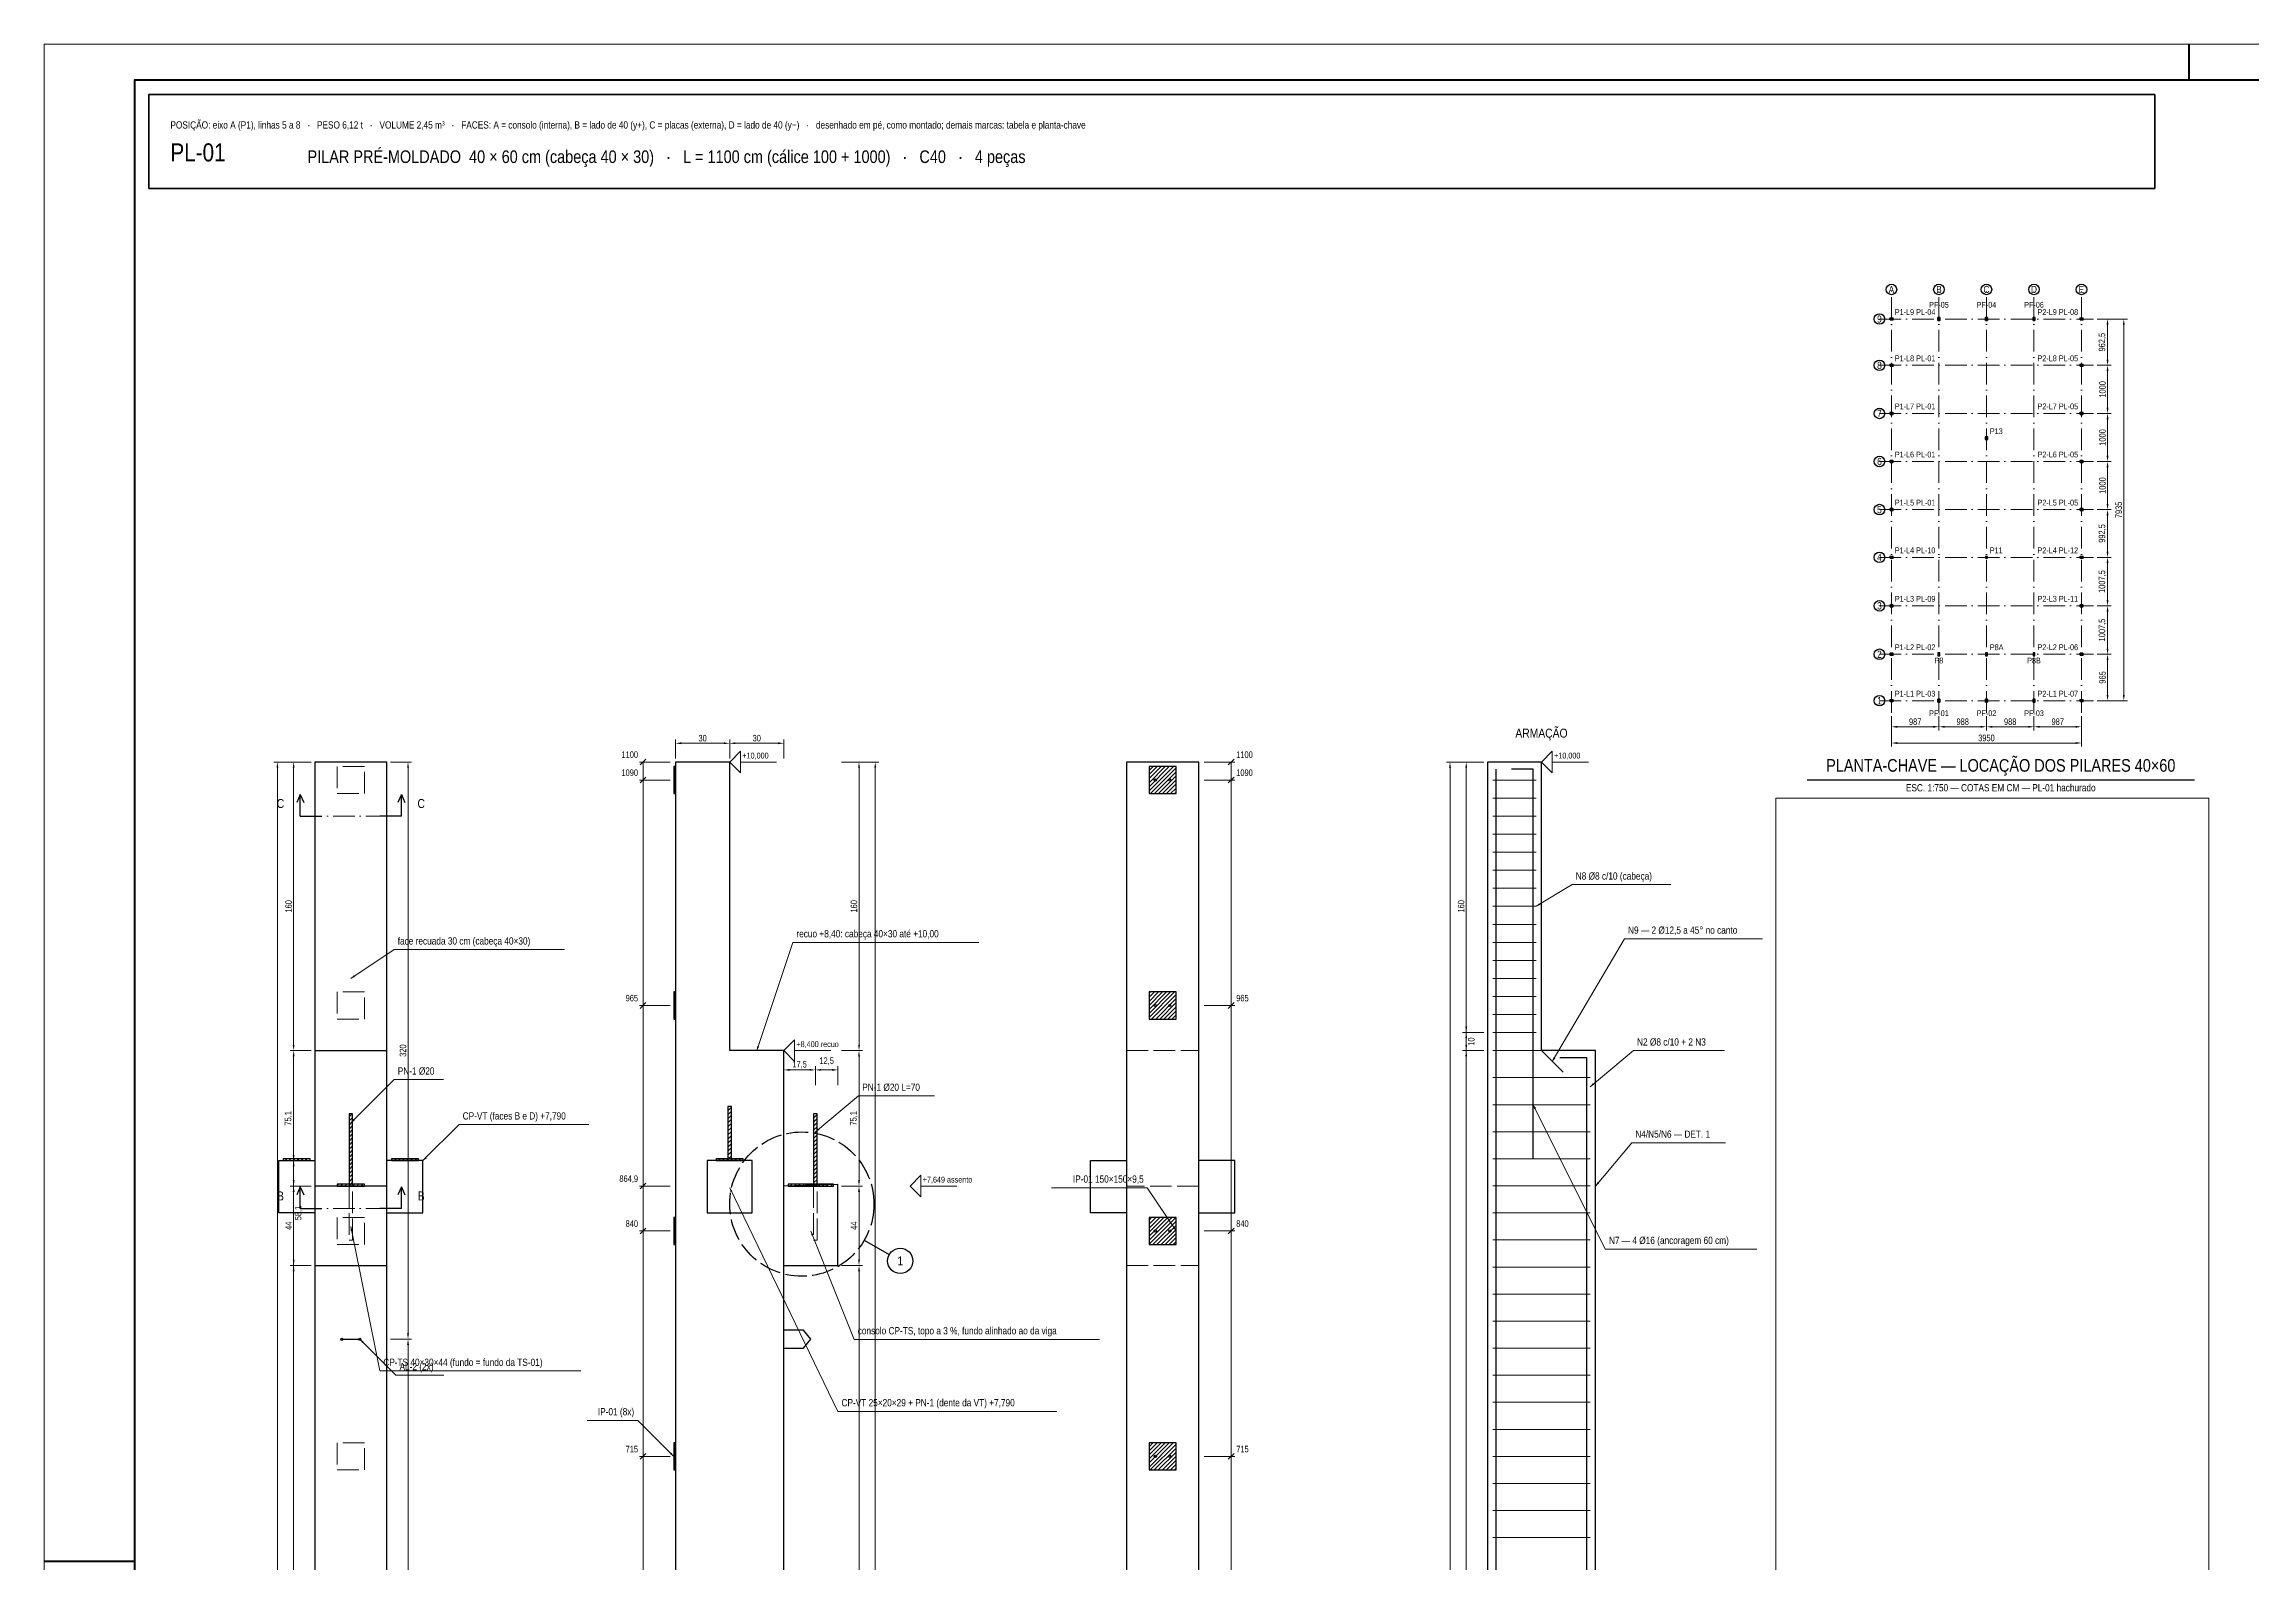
# Model space of a CAD drawing. Header units: millimetres. Extents: x 0 to 1189, y 0 to 841.
# Drawn here: x 0 to 612, y 420 to 841 of the extents above; entities that cross this region are included whole.
import ezdxf
from ezdxf.enums import TextEntityAlignment as Align

# ---------------------------------------------------------------- set-up
doc = ezdxf.new("R2010")
doc.units = ezdxf.units.MM
doc.header["$LTSCALE"] = 0.5
doc.linetypes.add('ACAD_ISO02W100', pattern=[15, 12, -3])
doc.linetypes.add('ACAD_ISO10W100', pattern=[18, 12, -3, 0, -3])
for name, color, linetype, lineweight in [('ARM_TRANSV', 3, 'Continuous', 18), ('ARMADURA', 3, 'Continuous', 25), ('CARIMBO', 7, 'Continuous', 35), ('CARIMBO_FINO', 8, 'Continuous', 18), ('CHAMADA', 7, 'Continuous', 13), ('CORTADO', 7, 'Continuous', 35), ('EIXO', 8, 'ACAD_ISO10W100', 13), ('HACHURA', 8, 'Continuous', 9), ('INDICACAO', 7, 'Continuous', 25), ('METALICA', 7, 'Continuous', 25), ('MOLDURA', 7, 'Continuous', 50), ('OCULTA', 8, 'ACAD_ISO02W100', 18), ('TEXTO', 7, 'Continuous', 18), ('TITULO', 7, 'Continuous', 25), ('VISTA', 7, 'Continuous', 25)]:
    doc.layers.add(name, color=color, linetype=linetype, lineweight=lineweight)
doc.layers.add('COTA', color=32, linetype='Continuous', lineweight=13, true_color=0x954a00)
doc.styles.add('ND', font='DejaVuSansCondensed.ttf')
doc.dimstyles.new('ND', dxfattribs={"dimtxt": 1.8, "dimasz": 1.6, "dimexe": 1, "dimexo": 1, "dimgap": 0.5, "dimtad": 1, "dimdec": 0, "dimtxsty": 'ND', "dimcen": 2.5, "dimclrd": 256, "dimclre": 256, "dimclrt": 256, "dimazin": 3, "dimtfac": 1, "dimtmove": 0, "dimatfit": 3, "dimlwd": 13, "dimlwe": 13})

msp = doc.modelspace()

# ---------------------------------------------------------------- hatches: boundary and pattern name
at = {"layer": 'HACHURA'}
h = msp.add_hatch(dxfattribs=at)
h.set_pattern_fill('ANSI31', color=256, scale=0.3)
h.paths.add_polyline_path([(511.6, 751.7), (512.4, 751.7), (512.4, 752.2333), (511.6, 752.2333)])
h = msp.add_hatch(dxfattribs=at)
h.set_pattern_fill('ANSI31', color=256, scale=0.3)
h.paths.add_polyline_path([(511.6, 738.3667), (512.4, 738.3667), (512.4, 738.9), (511.6, 738.9)])
h = msp.add_hatch(dxfattribs=at)
h.set_pattern_fill('ANSI31', color=256, scale=0.3)
h.paths.add_polyline_path([(511.6, 725.0333), (512.4, 725.0333), (512.4, 725.5667), (511.6, 725.5667)])
h = msp.add_hatch(dxfattribs=at)
h.set_pattern_fill('ANSI31', color=256, scale=0.3)
h.paths.add_polyline_path([(511.6, 711.7), (512.4, 711.7), (512.4, 712.2333), (511.6, 712.2333)])
h = msp.add_hatch(dxfattribs=at)
h.set_pattern_fill('ANSI31', color=256, scale=0.25)
h.paths.add_polyline_path([(174.525, 633.25), (175, 633.25), (175, 640.75), (174.525, 640.75)])
h = msp.add_hatch(dxfattribs=at)
h.set_pattern_fill('ANSI31', color=256, scale=0.25)
h.paths.add_polyline_path([(306.25, 633.25), (313.75, 633.25), (313.75, 640.75), (306.25, 640.75)])
h = msp.add_hatch(dxfattribs=at)
h.set_pattern_fill('ANSI31', color=256, scale=0.25)
h.paths.add_polyline_path([(174.525, 570.75), (175, 570.75), (175, 578.25), (174.525, 578.25)])
h = msp.add_hatch(dxfattribs=at)
h.set_pattern_fill('ANSI31', color=256, scale=0.25)
h.paths.add_polyline_path([(306.25, 570.75), (313.75, 570.75), (313.75, 578.25), (306.25, 578.25)])
h = msp.add_hatch(dxfattribs=at)
h.set_pattern_fill('ANSI31', color=256, scale=0.25)
h.paths.add_polyline_path([(189.5, 531.5), (190.5, 531.5), (190.5, 546.5), (189.5, 546.5)])
h = msp.add_hatch(dxfattribs=at)
h.set_pattern_fill('ANSI31', color=256, scale=0.25)
h.paths.add_polyline_path([(84.5, 524.45), (85.5, 524.45), (85.5, 544.45), (84.5, 544.45)])
h = msp.add_hatch(dxfattribs=at)
h.set_pattern_fill('ANSI31', color=256, scale=0.25)
h.paths.add_polyline_path([(213.25, 524.45), (214.25, 524.45), (214.25, 544.45), (213.25, 544.45)])
h = msp.add_hatch(dxfattribs=at)
h.set_pattern_fill('ANSI31', color=256, scale=0.25)
h.paths.add_polyline_path([(66.25, 531.5), (73.75, 531.5), (73.75, 532), (66.25, 532)])
h = msp.add_hatch(dxfattribs=at)
h.set_pattern_fill('ANSI31', color=256, scale=0.25)
h.paths.add_polyline_path([(96.25, 531.5), (103.75, 531.5), (103.75, 532), (96.25, 532)])
h = msp.add_hatch(dxfattribs=at)
h.set_pattern_fill('ANSI31', color=256, scale=0.25)
h.paths.add_polyline_path([(186.25, 531.5), (193.75, 531.5), (193.75, 532), (186.25, 532)])
h = msp.add_hatch(dxfattribs=at)
h.set_pattern_fill('ANSI31', color=256, scale=0.25)
h.paths.add_polyline_path([(81.25, 524.45), (88.75, 524.45), (88.75, 524.95), (81.25, 524.95)])
h = msp.add_hatch(dxfattribs=at)
h.set_pattern_fill('ANSI31', color=256, scale=0.25)
h.paths.add_polyline_path([(206.25, 524.45), (218.75, 524.45), (218.75, 524.95), (206.25, 524.95)])
h = msp.add_hatch(dxfattribs=at)
h.set_pattern_fill('ANSI31', color=256, scale=0.25)
h.paths.add_polyline_path([(174.525, 508.25), (175, 508.25), (175, 515.75), (174.525, 515.75)])
h = msp.add_hatch(dxfattribs=at)
h.set_pattern_fill('ANSI31', color=256, scale=0.25)
h.paths.add_polyline_path([(306.25, 508.25), (313.75, 508.25), (313.75, 515.75), (306.25, 515.75)])
h = msp.add_hatch(dxfattribs=at)
h.set_pattern_fill('ANSI31', color=256, scale=0.25)
h.paths.add_polyline_path([(174.525, 445.75), (175, 445.75), (175, 453.25), (174.525, 453.25)])
h = msp.add_hatch(dxfattribs=at)
h.set_pattern_fill('ANSI31', color=256, scale=0.25)
h.paths.add_polyline_path([(306.25, 445.75), (313.75, 445.75), (313.75, 453.25), (306.25, 453.25)])

# ---------------------------------------------------------------- linework, layer by layer
at = {"layer": 'ARM_TRANSV'}
for p, q in [((401.5, 637), (413.5, 637)), ((401.5, 632), (413.5, 632)), ((401.5, 627), (413.5, 627)), ((401.5, 622), (413.5, 622)), ((401.5, 617), (413.5, 617)), ((401.5, 612), (413.5, 612)), ((401.5, 607), (413.5, 607)), ((401.5, 602), (413.5, 602)), ((401.5, 597), (413.5, 597)), ((401.5, 592), (413.5, 592)), ((401.5, 587), (413.5, 587)), ((401.5, 582), (413.5, 582)), ((401.5, 577), (413.5, 577)), ((401.5, 572), (413.5, 572)), ((401.5, 567), (413.5, 567)), ((401.5, 562), (428.5, 562)), ((401.5, 554.5), (428.5, 554.5)), ((401.5, 547), (428.5, 547)), ((401.5, 539.5), (428.5, 539.5)), ((401.5, 532), (428.5, 532)), ((401.5, 524.5), (428.5, 524.5)), ((401.5, 517), (428.5, 517)), ((401.5, 509.5), (428.5, 509.5)), ((401.5, 502), (428.5, 502)), ((401.5, 494.5), (428.5, 494.5)), ((401.5, 487), (428.5, 487)), ((401.5, 479.5), (428.5, 479.5)), ((401.5, 472), (428.5, 472)), ((401.5, 464.5), (428.5, 464.5)), ((401.5, 457), (428.5, 457)), ((401.5, 449.5), (428.5, 449.5)), ((401.5, 442), (428.5, 442)), ((401.5, 434.5), (428.5, 434.5)), ((401.5, 427), (428.5, 427))]:
    msp.add_line(p, q, dxfattribs=at)
at = {"layer": 'ARMADURA'}
msp.add_line((415, 562), (421, 556), dxfattribs=at)
for points in [[(402.4, 94), (402.4, 640)], [(412.7, 532), (412.7, 640), (406.7, 640)], [(427.6, 94), (427.6, 560), (420.1, 560)]]:
    msp.add_lwpolyline(points, dxfattribs=at)
at = {"layer": 'CARIMBO'}
msp.add_lwpolyline([(29, 801), (585, 801), (585, 827), (29, 827)], close=True, dxfattribs=at)
at = {"layer": 'CARIMBO_FINO'}
for points in [[(0, 0), (1189, 0), (1189, 841), (0, 841)], [(480, 82), (600, 82), (600, 632), (480, 632)]]:
    msp.add_lwpolyline(points, close=True, dxfattribs=at)
at = {"layer": 'CHAMADA'}
for points in [[(413.5, 602), (423.5, 608), (450.8597, 608)], [(85, 582), (97, 590), (144.223, 590)], [(197.5, 562), (207.5, 592), (259.0807, 592)], [(418, 559), (438, 593), (476.2478, 593)], [(428.5, 552), (440.5, 562), (465.7297, 562)], [(85, 541.95), (97, 553.95), (110.6611, 553.95)], [(213.75, 539.45), (225.75, 549.45), (246.7775, 549.45)], [(412.7, 547), (432.7, 507), (474.7281, 507)], [(105, 531.5), (115, 541.5), (150.9303, 541.5)], [(430, 524.45), (440, 536.45), (466.0522, 536.45)], [(190, 524), (220, 462), (280.6738, 462)], [(313.75, 512), (305.75, 524), (279.2396, 524)], [(85, 513.2), (93, 473.2), (148.7642, 473.2)], [(212.5, 511.95), (224.5, 481.95), (292.4906, 481.95)], [(87.5, 482), (97.5, 472), (110.7632, 472)], [(174.525, 449.5), (164.525, 459.5), (150.5384, 459.5)]]:
    msp.add_lwpolyline(points, dxfattribs=at)
for points in [[(413.5, 602), (414.6833, 602.3601), (414.3746, 602.8746)], [(85, 582), (86.1649, 582.416), (85.8321, 582.9153)], [(197.5, 562), (198.1641, 563.0436), (197.5949, 563.2333)], [(418, 559), (418.867, 559.8822), (418.3498, 560.1864)], [(428.5, 552), (429.6139, 552.5378), (429.2298, 552.9987)], [(412.7, 547), (412.9683, 545.7925), (413.505, 546.0609)], [(85, 541.95), (86.0607, 542.5864), (85.6364, 543.0107)], [(213.75, 539.45), (214.8639, 539.9878), (214.4798, 540.4487)], [(105, 531.5), (106.0607, 532.1364), (105.6364, 532.5607)], [(190, 524), (190.2526, 522.7891), (190.7927, 523.0505)], [(430, 524.45), (430.9987, 525.1798), (430.5378, 525.5639)], [(85, 513.2), (84.9412, 511.9645), (85.5295, 512.0821)], [(212.5, 511.95), (212.6671, 510.7244), (213.2242, 510.9472)], [(313.75, 512), (313.334, 513.1649), (312.8347, 512.8321)], [(87.5, 482), (88.1364, 480.9393), (88.5607, 481.3636)], [(174.525, 449.5), (173.8886, 450.5607), (173.4643, 450.1364)]]:
    msp.add_solid(points, dxfattribs=at)
at = {"layer": 'CORTADO'}
for points in [[(511.6, 764.5333), (512.4, 764.5333), (512.4, 765.0667), (511.6, 765.0667)], [(524.8933, 764.4), (525.4267, 764.4), (525.4267, 765.2), (524.8933, 765.2)], [(538.0667, 764.4), (538.6, 764.4), (538.6, 765.2), (538.0667, 765.2)], [(551.24, 764.4), (551.7733, 764.4), (551.7733, 765.2), (551.24, 765.2)], [(564.2667, 764.5333), (565.0667, 764.5333), (565.0667, 765.0667), (564.2667, 765.0667)], [(511.6, 751.7), (512.4, 751.7), (512.4, 752.2333), (511.6, 752.2333)], [(564.2667, 751.7), (565.0667, 751.7), (565.0667, 752.2333), (564.2667, 752.2333)], [(511.6, 738.3667), (512.4, 738.3667), (512.4, 738.9), (511.6, 738.9)], [(564.2667, 738.3667), (565.0667, 738.3667), (565.0667, 738.9), (564.2667, 738.9)], [(511.6, 725.0333), (512.4, 725.0333), (512.4, 725.5667), (511.6, 725.5667)], [(564.2667, 725.0333), (565.0667, 725.0333), (565.0667, 725.5667), (564.2667, 725.5667)], [(511.6, 711.7), (512.4, 711.7), (512.4, 712.2333), (511.6, 712.2333)], [(564.2667, 711.7), (565.0667, 711.7), (565.0667, 712.2333), (564.2667, 712.2333)], [(511.6, 698.4667), (512.4, 698.4667), (512.4, 699), (511.6, 699)], [(564.2667, 698.4667), (565.0667, 698.4667), (565.0667, 699), (564.2667, 699)], [(511.6, 685.0333), (512.4, 685.0333), (512.4, 685.5667), (511.6, 685.5667)], [(564.2667, 685.0333), (565.0667, 685.0333), (565.0667, 685.5667), (564.2667, 685.5667)], [(511.6, 671.6), (512.4, 671.6), (512.4, 672.1333), (511.6, 672.1333)], [(564.2667, 671.6), (565.0667, 671.6), (565.0667, 672.1333), (564.2667, 672.1333)], [(511.6, 658.7333), (512.4, 658.7333), (512.4, 659.2667), (511.6, 659.2667)], [(524.8933, 658.6), (525.4267, 658.6), (525.4267, 659.4), (524.8933, 659.4)], [(538.0667, 658.6), (538.6, 658.6), (538.6, 659.4), (538.0667, 659.4)], [(551.24, 658.6), (551.7733, 658.6), (551.7733, 659.4), (551.24, 659.4)], [(564.2667, 658.7333), (565.0667, 658.7333), (565.0667, 659.2667), (564.2667, 659.2667)]]:
    msp.add_lwpolyline(points, close=True, dxfattribs=at)
at = {"layer": 'COTA'}
for p, q in [((165.2, 641.2), (166.8, 642.8)), ((328.2, 641.2), (329.8, 642.8)), ((173.5, 642), (165, 642)), ((173.5, 637), (165, 637)), ((165.2, 636.2), (166.8, 637.8)), ((166, 92), (166, 642)), ((193, 642), (203, 642)), ((321.5, 642), (330, 642)), ((321.5, 637), (330, 637)), ((328.2, 636.2), (329.8, 637.8)), ((329, 92), (329, 642)), ((418, 642), (428, 642)), ((165.2, 573.7), (166.8, 575.3)), ((328.2, 573.7), (329.8, 575.3)), ((173.5, 574.5), (165, 574.5)), ((321.5, 574.5), (330, 574.5)), ((208, 562), (218, 562)), ((173.5, 524.45), (165, 524.45)), ((165.2, 523.65), (166.8, 525.25)), ((243, 524.45), (253, 524.45)), ((173.5, 512), (165, 512)), ((165.2, 511.2), (166.8, 512.8)), ((321.5, 512), (330, 512)), ((328.2, 511.2), (329.8, 512.8)), ((173.5, 449.5), (165, 449.5)), ((165.2, 448.7), (166.8, 450.3)), ((321.5, 449.5), (330, 449.5)), ((328.2, 448.7), (329.8, 450.3))]:
    msp.add_line(p, q, dxfattribs=at)
for points in [[(190, 642), (193, 645), (193, 639), (190, 642)], [(415, 642), (418, 645), (418, 639), (415, 642)], [(205, 562), (208, 565), (208, 559), (205, 562)], [(240, 524.45), (243, 527.45), (243, 521.45), (240, 524.45)]]:
    msp.add_lwpolyline(points, dxfattribs=at)
at = {"layer": 'EIXO'}
for p, q in [((512, 655.6667), (512, 773)), ((525.16, 655.6667), (525.16, 773)), ((538.3333, 655.6667), (538.3333, 773)), ((551.5067, 655.6667), (551.5067, 773)), ((564.6667, 655.6667), (564.6667, 773)), ((508.6667, 764.8), (568, 764.8)), ((508.6667, 751.9667), (568, 751.9667)), ((508.6667, 738.6333), (568, 738.6333)), ((508.6667, 725.3), (568, 725.3)), ((508.6667, 711.9667), (568, 711.9667)), ((508.6667, 698.7333), (568, 698.7333)), ((508.6667, 685.3), (568, 685.3)), ((508.6667, 671.8667), (568, 671.8667)), ((508.6667, 659), (568, 659)), ((71, 627), (99, 627)), ((71, 518.2), (99, 518.2))]:
    msp.add_line(p, q, dxfattribs=at)
at = {"layer": 'INDICACAO'}
for p, q in [((71, 633), (70, 630.8)), ((71, 627), (71, 633)), ((71, 633), (72, 630.8)), ((99, 633), (98, 630.8)), ((99, 627), (99, 633)), ((99, 633), (100, 630.8)), ((71, 627), (77, 627)), ((99, 627), (93, 627)), ((71, 524.2), (70, 522)), ((71, 518.2), (71, 524.2)), ((71, 524.2), (72, 522)), ((99, 524.2), (98, 522)), ((99, 518.2), (99, 524.2)), ((99, 524.2), (100, 522)), ((71, 518.2), (77, 518.2)), ((99, 518.2), (93, 518.2)), ((227.3205, 509.45), (234.2487, 505.45))]:
    msp.add_line(p, q, dxfattribs=at)
at = {"layer": 'INDICACAO', "linetype": 'ACAD_ISO02W100'}
msp.add_circle((210, 519.45), 20, dxfattribs=at)
at = {"layer": 'INDICACAO'}
msp.add_circle((237.2798, 503.7), 3.5, dxfattribs=at)
at = {"layer": 'METALICA'}
msp.add_line((82.5, 482), (87.5, 482), dxfattribs=at)
for points in [[(174.525, 633.25), (175, 633.25), (175, 640.75), (174.525, 640.75)], [(306.25, 633.25), (313.75, 633.25), (313.75, 640.75), (306.25, 640.75)], [(174.525, 570.75), (175, 570.75), (175, 578.25), (174.525, 578.25)], [(306.25, 570.75), (313.75, 570.75), (313.75, 578.25), (306.25, 578.25)], [(189.5, 531.5), (190.5, 531.5), (190.5, 546.5), (189.5, 546.5)], [(84.5, 524.45), (85.5, 524.45), (85.5, 544.45), (84.5, 544.45)], [(213.25, 524.45), (214.25, 524.45), (214.25, 544.45), (213.25, 544.45)], [(66.25, 531.5), (73.75, 531.5), (73.75, 532), (66.25, 532)], [(96.25, 531.5), (103.75, 531.5), (103.75, 532), (96.25, 532)], [(186.25, 531.5), (193.75, 531.5), (193.75, 532), (186.25, 532)], [(81.25, 524.45), (88.75, 524.45), (88.75, 524.95), (81.25, 524.95)], [(206.25, 524.45), (218.75, 524.45), (218.75, 524.95), (206.25, 524.95)], [(174.525, 508.25), (175, 508.25), (175, 515.75), (174.525, 515.75)], [(306.25, 508.25), (313.75, 508.25), (313.75, 515.75), (306.25, 515.75)], [(174.525, 445.75), (175, 445.75), (175, 453.25), (174.525, 453.25)], [(306.25, 445.75), (313.75, 445.75), (313.75, 453.25), (306.25, 453.25)]]:
    msp.add_lwpolyline(points, close=True, dxfattribs=at)
msp.add_lwpolyline([(205, 479.5), (210.5, 479.5), (212.5, 482), (210.5, 484.5), (205, 484.5)], dxfattribs=at)
for centre in [(82.5, 482), (87.5, 482)]:
    msp.add_circle(centre, 0.3175, dxfattribs=at)
at = {"layer": 'MOLDURA'}
for p, q in [((594.5, 831), (594.5, 841)), ((0, 420.5), (25, 420.5))]:
    msp.add_line(p, q, dxfattribs=at)
msp.add_lwpolyline([(25, 10), (1179, 10), (1179, 831), (25, 831)], close=True, dxfattribs=at)
at = {"layer": 'OCULTA'}
msp.add_line((300, 562), (320, 562), dxfattribs=at)
for points in [[(81.25, 633.25), (88.75, 633.25), (88.75, 640.75), (81.25, 640.75)], [(81.25, 570.75), (88.75, 570.75), (88.75, 578.25), (81.25, 578.25)], [(84.5, 509.45), (85.5, 509.45), (85.5, 524.45), (84.5, 524.45)], [(213.25, 509.45), (214.25, 509.45), (214.25, 524.45), (213.25, 524.45)], [(300, 502.45), (320, 502.45), (320, 524.45), (300, 524.45)], [(81.25, 508.25), (88.75, 508.25), (88.75, 515.75), (81.25, 515.75)], [(81.25, 445.75), (88.75, 445.75), (88.75, 453.25), (81.25, 453.25)]]:
    msp.add_lwpolyline(points, close=True, dxfattribs=at)
at = {"layer": 'TITULO'}
msp.add_line((488.622, 637.0667), (595.978, 637.0667), dxfattribs=at)
at = {"layer": 'VISTA'}
for p, q in [((75, 562), (95, 562)), ((183.75, 517), (196.25, 517)), ((75, 502.45), (95, 502.45))]:
    msp.add_line(p, q, dxfattribs=at)
for points in [[(537.9333, 731.3667), (538.7333, 731.3667), (538.7333, 732.1667), (537.9333, 732.1667)], [(538.0667, 698.4667), (538.6, 698.4667), (538.6, 699), (538.0667, 699)], [(524.8933, 671.4667), (525.4267, 671.4667), (525.4267, 672.2667), (524.8933, 672.2667)], [(538.0667, 671.4667), (538.6, 671.4667), (538.6, 672.2667), (538.0667, 672.2667)], [(551.24, 671.4667), (551.7733, 671.4667), (551.7733, 672.2667), (551.24, 672.2667)], [(75, 92), (95, 92), (95, 642), (75, 642)], [(175, 92), (205, 92), (205, 562), (190, 562), (190, 642), (175, 642)], [(300, 92), (320, 92), (320, 642), (300, 642)], [(400, 92), (430, 92), (430, 562), (415, 562), (415, 642), (400, 642)], [(183.75, 517), (196.25, 517), (196.25, 531.5), (183.75, 531.5)], [(75, 502.45), (95, 502.45), (95, 524.45), (75, 524.45)]]:
    msp.add_lwpolyline(points, close=True, dxfattribs=at)
for points in [[(75, 517), (65, 517), (65, 531.5), (75, 531.5)], [(95, 517), (105, 517), (105, 531.5), (95, 531.5)], [(300, 517), (290, 517), (290, 531.5), (300, 531.5)], [(320, 517), (330, 517), (330, 531.5), (320, 531.5)], [(205, 502.45), (220, 502.45), (220, 524.9), (205, 524.45)]]:
    msp.add_lwpolyline(points, dxfattribs=at)
for centre, radius in [((512, 773), 1.4667), ((525.16, 773), 1.4667), ((538.3333, 773), 1.4667), ((551.5067, 773), 1.4667), ((564.6667, 773), 1.4667), ((508.6667, 764.8), 1.4667), ((508.6667, 751.9667), 1.4667), ((508.6667, 738.6333), 1.4667), ((508.6667, 725.3), 1.4667), ((508.6667, 711.9667), 1.4667), ((508.6667, 698.7333), 1.4667), ((508.6667, 685.3), 1.4667), ((508.6667, 671.8667), 1.4667), ((508.6667, 659), 1.4667), ((308, 637), 0.3125), ((312, 637), 0.3125), ((308, 574.5), 0.3125), ((312, 574.5), 0.3125), ((308, 512), 0.3125), ((312, 512), 0.3125), ((308, 449.5), 0.3125), ((312, 449.5), 0.3125)]:
    msp.add_circle(centre, radius, dxfattribs=at)

# ---------------------------------------------------------------- texts
at = {"layer": 'COTA', "style": 'ND'}
for s, p in [('1100', (164.6, 642.6)), ('1090', (164.6, 637.6)), ('965', (164.6, 575.1)), ('864,9', (164.6, 525.05)), ('840', (164.6, 512.6)), ('715', (164.6, 450.1))]:
    msp.add_text(s, height=1.8, dxfattribs=at).set_placement(p, align=Align.BOTTOM_RIGHT)
for s, height, p in [('+10,000', 1.6, (193.5, 642.5)), ('1100', 1.8, (330.4, 642.6)), ('+10,000', 1.6, (418.5, 642.5)), ('1090', 1.8, (330.4, 637.6)), ('965', 1.8, (330.4, 575.1)), ('+8,400 recuo', 1.6, (208.5, 562.5)), ('+7,649 assento', 1.6, (243.5, 524.95)), ('840', 1.8, (330.4, 512.6)), ('715', 1.8, (330.4, 450.1))]:
    msp.add_text(s, height=height, dxfattribs=at).set_placement(p, align=Align.BOTTOM_LEFT)
at = {"layer": 'TEXTO', "style": 'ND'}
for s, height, p in [('POSIÇÃO: eixo A (P1), linhas 5 a 8   ·   PESO 6,12 t   ·   VOLUME 2,45 m³   ·   FACES: A = consolo (interna), B = lado de 40 (y+), C = placas (externa), D = lado de 40 (y−)   ·   desenhado em pé, como montado; demais marcas: tabela e planta-chave', 2, (35, 817)), ('P1-L9 PL-04', 1.6, (512.9333, 765.4667)), ('P1-L8 PL-01', 1.6, (512.9333, 752.6333)), ('P1-L7 PL-01', 1.6, (512.9333, 739.3)), ('P13', 1.6, (539.2667, 732.4333)), ('P1-L6 PL-01', 1.6, (512.9333, 725.9667)), ('P1-L5 PL-01', 1.6, (512.9333, 712.6333)), ('P1-L4 PL-10', 1.6, (512.9333, 699.4)), ('P11', 1.6, (539.2667, 699.4)), ('P1-L3 PL-09', 1.6, (512.9333, 685.9667)), ('P1-L2 PL-02', 1.6, (512.9333, 672.5333)), ('P8A', 1.6, (539.2667, 672.5333)), ('P1-L1 PL-03', 1.6, (512.9333, 659.6667)), ('N8 Ø8 c/10 (cabeça)', 2, (424.5, 608.8)), ('recuo +8,40: cabeça 40×30 até +10,00', 2, (208.5, 592.8)), ('N9 — 2 Ø12,5 a 45° no canto', 2, (439, 593.8)), ('face recuada 30 cm (cabeça 40×30)', 2, (98, 590.8)), ('N2 Ø8 c/10 + 2 N3', 2, (441.5, 562.8)), ('PN-1 Ø20', 2, (98, 554.75)), ('PN-1 Ø20 L=70', 2, (226.75, 550.25)), ('CP-VT (faces B e D) +7,790', 2, (116, 542.3)), ('N4/N5/N6 — DET. 1', 2, (441, 537.25)), ('N7 — 4 Ø16 (ancoragem 60 cm)', 2, (433.7, 507.8)), ('consolo CP-TS, topo a 3 %, fundo alinhado ao da viga', 2, (225.5, 482.75)), ('CP-TS 40×30×44 (fundo = fundo da TS-01)', 2, (94, 474)), ('AL-2 (2x)', 2, (98.5, 472.8)), ('CP-VT 25×20×29 + PN-1 (dente da VT) +7,790', 2, (221, 462.8))]:
    msp.add_text(s, height=height, dxfattribs=at).set_placement(p, align=Align.BOTTOM_LEFT)
for s, p in [('A', (512, 773)), ('B', (525.16, 773)), ('C', (538.3333, 773)), ('D', (551.5067, 773)), ('E', (564.6667, 773)), ('9', (508.6667, 764.8)), ('8', (508.6667, 751.9667)), ('7', (508.6667, 738.6333)), ('6', (508.6667, 725.3)), ('5', (508.6667, 711.9667)), ('4', (508.6667, 698.7333)), ('3', (508.6667, 685.3)), ('2', (508.6667, 671.8667)), ('1', (508.6667, 659))]:
    msp.add_text(s, height=2, dxfattribs=at).set_placement(p, align=Align.MIDDLE_CENTER)
for s, height, p in [('PF-05', 1.6, (525.16, 767.4667)), ('PF-04', 1.6, (538.3333, 767.4667)), ('PF-06', 1.6, (551.5067, 767.4667)), ('ARMAÇÃO', 2.5, (415, 648)), ('ESC. 1:750 — COTAS EM CM — PL-01 hachurado', 2, (542.3, 633.2667))]:
    msp.add_text(s, height=height, dxfattribs=at).set_placement(p, align=Align.BOTTOM_CENTER)
for s, height, p in [('P2-L9 PL-08', 1.6, (563.7333, 765.4667)), ('P2-L8 PL-05', 1.6, (563.7333, 752.6333)), ('P2-L7 PL-05', 1.6, (563.7333, 739.3)), ('P2-L6 PL-05', 1.6, (563.7333, 725.9667)), ('P2-L5 PL-05', 1.6, (563.7333, 712.6333)), ('P2-L4 PL-12', 1.6, (563.7333, 699.4)), ('P2-L3 PL-11', 1.6, (563.7333, 685.9667)), ('P2-L2 PL-06', 1.6, (563.7333, 672.5333)), ('P2-L1 PL-07', 1.6, (563.7333, 659.6667)), ('IP-01 150×150×9,5', 2, (304.75, 524.8)), ('IP-01 (8x)', 2, (163.525, 460.3))]:
    msp.add_text(s, height=height, dxfattribs=at).set_placement(p, align=Align.BOTTOM_RIGHT)
for s, p in [('P8', (525.16, 670.9333)), ('P8B', (551.5067, 670.9333)), ('PF-01', (525.16, 656.3333)), ('PF-02', (538.3333, 656.3333)), ('PF-03', (551.5067, 656.3333))]:
    msp.add_text(s, height=1.6, dxfattribs=at).set_placement(p, align=Align.TOP_CENTER)
at = {"layer": 'TITULO', "style": 'ND'}
for s, height, p in [('PL-01', 5, (35, 807)), ('PILAR PRÉ-MOLDADO  40 × 60 cm (cabeça 40 × 30)   ·   L = 1100 cm (cálice 100 + 1000)   ·   C40   ·   4 peças', 3.5, (73, 807))]:
    msp.add_text(s, height=height, dxfattribs=at).set_placement(p, align=Align.BOTTOM_LEFT)
msp.add_text('PLANTA-CHAVE — LOCAÇÃO DOS PILARES 40×60', height=3.5, dxfattribs=at).set_placement((542.3, 638.2667), align=Align.BOTTOM_CENTER)
for s, p in [('C', (65.5, 630.5)), ('C', (104.5, 630.5)), ('B', (65.5, 521.7)), ('B', (104.5, 521.7)), ('1', (237.2798, 503.7))]:
    msp.add_text(s, height=2.5, dxfattribs=at).set_placement(p, align=Align.MIDDLE_CENTER)

# ---------------------------------------------------------------- dimensions: what is measured, and where the dimension line sits
at = {"layer": 'COTA'}
for base, p1, p2, override in [((571.9, 751.9667), (568, 751.9667), (568, 764.8), {"dimdec": 1, "dimlfac": 75, "dimzin": 8}), ((576.4, 659), (568, 659), (568, 764.8), {"dimdec": 1, "dimlfac": 75, "dimzin": 8}), ((571.9, 738.6333), (568, 738.6333), (568, 751.9667), {"dimdec": 1, "dimlfac": 75, "dimzin": 8}), ((571.9, 725.3), (568, 725.3), (568, 738.6333), {"dimdec": 1, "dimlfac": 75, "dimzin": 8}), ((571.9, 711.9667), (568, 711.9667), (568, 725.3), {"dimdec": 1, "dimlfac": 75, "dimzin": 8}), ((571.9, 698.7333), (568, 698.7333), (568, 711.9667), {"dimdec": 1, "dimlfac": 75, "dimzin": 8}), ((571.9, 685.3), (568, 685.3), (568, 698.7333), {"dimdec": 1, "dimlfac": 75, "dimzin": 8}), ((571.9, 671.8667), (568, 671.8667), (568, 685.3), {"dimdec": 1, "dimlfac": 75, "dimzin": 8}), ((571.9, 659), (568, 659), (568, 671.8667), {"dimdec": 1, "dimlfac": 75, "dimzin": 8}), ((64.65, 92), (75, 92), (75, 642), {"dimdec": 1, "dimlfac": 2, "dimzin": 8}), ((69.15, 562), (75, 562), (75, 642), {"dimdec": 1, "dimlfac": 2, "dimzin": 8}), ((100.85, 482), (95, 482), (95, 642), {"dimdec": 1, "dimlfac": 2, "dimzin": 8}), ((225.85, 562), (220, 562), (220, 642), {"dimdec": 1, "dimlfac": 2, "dimzin": 8}), ((230.35, 92), (220, 92), (220, 642), {"dimdec": 1, "dimlfac": 2, "dimzin": 8}), ((389.65, 92), (400, 92), (400, 642), {"dimdec": 1, "dimlfac": 2, "dimzin": 8}), ((394.15, 562), (400, 562), (400, 642), {"dimdec": 1, "dimlfac": 2, "dimzin": 8}), ((394.15, 217), (400, 217), (400, 567), {"dimdec": 1, "dimlfac": 2, "dimzin": 8}), ((394.15, 567), (400, 567), (400, 562), {"dimdec": 1, "dimlfac": 2, "dimzin": 8}), ((69.15, 524.45), (75, 524.45), (75, 562), {"dimdec": 1, "dimlfac": 2, "dimzin": 8}), ((225.85, 524.45), (220, 524.45), (220, 562), {"dimdec": 1, "dimlfac": 2, "dimzin": 8}), ((69.15, 531.5), (75, 531.5), (75, 502.45), {"dimdec": 1, "dimlfac": 2, "dimzin": 8}), ((69.15, 142), (75, 142), (75, 531.5), {"dimdec": 1, "dimlfac": 2, "dimzin": 8}), ((69.15, 502.45), (75, 502.45), (75, 524.45), {"dimdec": 1, "dimlfac": 2, "dimzin": 8}), ((225.85, 502.45), (220, 502.45), (220, 524.45), {"dimdec": 1, "dimlfac": 2, "dimzin": 8}), ((225.85, 142), (220, 142), (220, 502.45), {"dimdec": 1, "dimlfac": 2, "dimzin": 8}), ((100.85, 257), (95, 257), (95, 482), {"dimdec": 1, "dimlfac": 2, "dimzin": 8})]:
    msp.add_linear_dim(base=base, p1=p1, p2=p2, angle=90, dimstyle='ND', override=override, dxfattribs=at).render()
for base, p1, p2, override in [((512, 651.7667), (512, 655.6667), (525.16, 655.6667), {"dimdec": 1, "dimlfac": 75, "dimzin": 8}), ((512, 647.2667), (512, 655.6667), (564.6667, 655.6667), {"dimdec": 1, "dimlfac": 75, "dimzin": 8}), ((525.16, 651.7667), (525.16, 655.6667), (538.3333, 655.6667), {"dimdec": 1, "dimlfac": 75, "dimzin": 8}), ((538.3333, 651.7667), (538.3333, 655.6667), (551.5067, 655.6667), {"dimdec": 1, "dimlfac": 75, "dimzin": 8}), ((551.5067, 651.7667), (551.5067, 655.6667), (564.6667, 655.6667), {"dimdec": 1, "dimlfac": 75, "dimzin": 8}), ((175, 647.2), (175, 642), (190, 642), {"dimdec": 1, "dimlfac": 2, "dimzin": 8}), ((190, 647.2), (190, 642), (205, 642), {"dimdec": 1, "dimlfac": 2, "dimzin": 8}), ((205, 556.65), (205, 551.45), (213.75, 551.45), {"dimdec": 1, "dimlfac": 2, "dimzin": 8}), ((213.75, 556.65), (213.75, 551.45), (220, 551.45), {"dimdec": 1, "dimlfac": 2, "dimzin": 8})]:
    msp.add_linear_dim(base=base, p1=p1, p2=p2, dimstyle='ND', override=override, dxfattribs=at).render()

doc.saveas('drawing.dxf')
